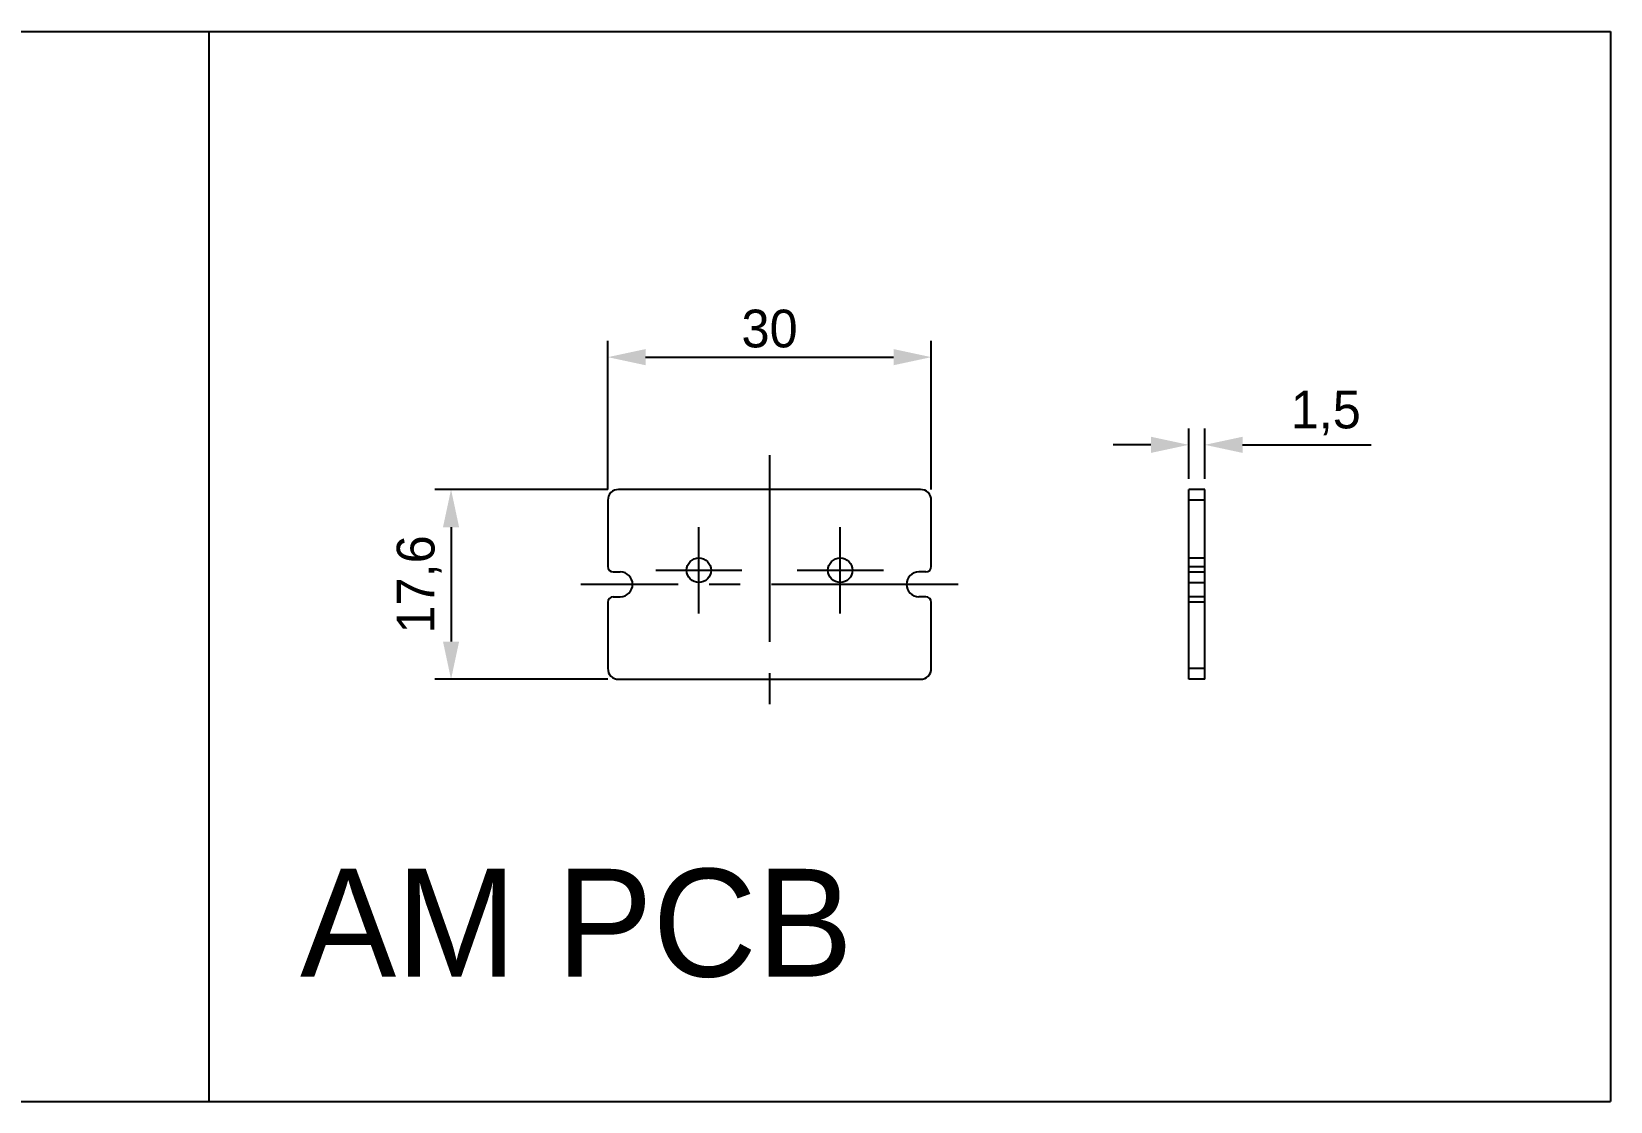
# Model space of a CAD drawing. Header units: millimetres. Extents: x 3775 to 4165, y 312 to 411.
# Drawn here: x 4018.5 to 4165, y 312.2 to 411.4 of the extents above; entities that cross this region are included whole.
import ezdxf

# ---------------------------------------------------------------- set-up
doc = ezdxf.new("R2010")
doc.units = ezdxf.units.MM
doc.header["$LTSCALE"] = 23.1
doc.header["$PDMODE"] = 3
doc.header["$PDSIZE"] = 8
doc.linetypes.add('CENTER2', pattern=[1.125, 0.75, -0.125, 0.125, -0.125])
doc.linetypes.add('HIDDEN', pattern=[0.2, 0.1, -0.1])
doc.layers.get('0').update_dxf_attribs({"linetype": 'CONTINUOUS'})
doc.layers.get('DEFPOINTS').update_dxf_attribs({"linetype": 'CONTINUOUS'})
doc.layers.add('02___PRT_ALL_AXES', color=7, linetype='CONTINUOUS')
doc.styles.get("Standard").update_dxf_attribs({"font": 'isonormlt-regular.ttf'})
doc.dimstyles.new('DIMSTYLE_1', dxfattribs={"dimtxt": 3.5, "dimasz": 3.5, "dimexe": 1.5, "dimexo": 1, "dimgap": 0.875, "dimtad": 1, "dimtxsty": 'STANDARD', "dimblk": '_FILLED', "dimblk1": '_FILLED', "dimblk2": '_FILLED', "dimcen": 0.09, "dimazin": 2, "dimtp": 0.01, "dimtm": 0.01, "dimtfac": 1, "dimtofl": 0, "dimtmove": 0, "dimatfit": 3, "dimldrblk": '_FILLED', "dimfxl": 1, "dimtolj": 1, "dimarcsym": 0})

# ---------------------------------------------------------------- blocks, each defined once
blk = doc.blocks.new('*U131')
at = {"color": 0, "linetype": 'CENTER2', "transparency": 16777216}
blk.add_line((17.5, 0), (-17.5, 0), dxfattribs=at)
blk = doc.blocks.new('*U132')
at = {"color": 0, "linetype": 'CENTER2', "transparency": 16777216}
blk.add_line((0, 16.71), (0, -6.57), dxfattribs=at)
blk = doc.blocks.new('*U133')
at = {"color": 0, "linetype": 'CENTER2', "transparency": 16777216}
for p, q in [((0, 0.1), (0, 4)), ((-4, 0), (-0.1, 0)), ((0.1, 0), (4, 0)), ((0, -4), (0, -0.1))]:
    blk.add_line(p, q, dxfattribs=at)
at = {"color": 0, "linetype": 'Continuous', "transparency": 16777216}
for p, q in [((-0.05, 0), (0.05, 0)), ((0, -0.05), (0, 0.05))]:
    blk.add_line(p, q, dxfattribs=at)
blk = doc.blocks.new('*U134')
at = {"color": 0, "linetype": 'CENTER2', "transparency": 16777216}
for p, q in [((0, 0.1), (0, 4)), ((-4, 0), (-0.1, 0)), ((0.1, 0), (4, 0)), ((0, -4), (0, -0.1))]:
    blk.add_line(p, q, dxfattribs=at)
at = {"color": 0, "linetype": 'Continuous', "transparency": 16777216}
for p, q in [((-0.05, 0), (0.05, 0)), ((0, -0.05), (0, 0.05))]:
    blk.add_line(p, q, dxfattribs=at)
blk = doc.blocks.new('_FILLED')
at = {"color": 0, "linetype": 'ByBlock'}
blk.add_solid([(0, 0), (-1, 0.214), (-1, -0.214)], dxfattribs=at)
blk = doc.blocks.new('*D136')
at = {"color": 0, "linetype": 'Continuous', "lineweight": -2, "transparency": 16777216}
for p, q in [((4071.99, 368.94), (4071.99, 382.71)), ((4101.99, 368.94), (4101.99, 382.71)), ((4075.49, 381.21), (4098.49, 381.21))]:
    blk.add_line(p, q, dxfattribs=at)
at = {"layer": 'DEFPOINTS', "color": 0, "linetype": 'Continuous', "transparency": 16777216}
for p in [(4101.99, 381.21), (4071.99, 367.94), (4101.99, 367.94)]:
    blk.add_point(p, dxfattribs=at)
at = {"color": 0, "linetype": 'Continuous', "lineweight": -2, "transparency": 16777216, "xscale": 3.5, "yscale": 3.5, "zscale": 3.5, "rotation": 180}
blk.add_blockref('_FILLED', (4071.99, 381.21), dxfattribs=at)
at = {"color": 0, "linetype": 'Continuous', "lineweight": -2, "transparency": 16777216, "xscale": 3.5, "yscale": 3.5, "zscale": 3.5}
blk.add_blockref('_FILLED', (4101.99, 381.21), dxfattribs=at)
at = {"color": 0, "linetype": 'Continuous', "transparency": 16777216, "insert": (4086.99, 383.84), "char_height": 3.5, "attachment_point": 5}
blk.add_mtext('\\A1;30', dxfattribs=at)
blk = doc.blocks.new('*D135')
at = {"color": 0, "linetype": 'Continuous', "lineweight": -2, "transparency": 16777216}
for p, q in [((4071.99, 368.94), (4055.95, 368.94)), ((4057.45, 365.44), (4057.45, 354.84)), ((4071.99, 351.34), (4055.95, 351.34))]:
    blk.add_line(p, q, dxfattribs=at)
at = {"layer": 'DEFPOINTS', "color": 0, "linetype": 'Continuous', "transparency": 16777216}
for p in [(4072.99, 368.94), (4057.45, 351.34), (4072.99, 351.34)]:
    blk.add_point(p, dxfattribs=at)
at = {"color": 0, "linetype": 'Continuous', "lineweight": -2, "transparency": 16777216, "xscale": 3.5, "yscale": 3.5, "zscale": 3.5}
for p, rotation in [((4057.45, 368.94), 90), ((4057.45, 351.34), 270)]:
    blk.add_blockref('_FILLED', p, dxfattribs=dict(at, rotation=rotation))
at = {"color": 0, "linetype": 'Continuous', "transparency": 16777216, "insert": (4054.49, 360.14), "char_height": 3.5, "attachment_point": 5, "rotation": 90}
blk.add_mtext('\\A1;17,6', dxfattribs=at)
blk = doc.blocks.new('*D137')
at = {"color": 0, "linetype": 'Continuous', "lineweight": -2, "transparency": 16777216}
for p, q in [((4125.86, 369.94), (4125.86, 374.58)), ((4127.36, 369.94), (4127.36, 374.58)), ((4122.36, 373.08), (4118.86, 373.08)), ((4130.86, 373.08), (4142.78, 373.08))]:
    blk.add_line(p, q, dxfattribs=at)
at = {"layer": 'DEFPOINTS', "color": 0, "linetype": 'Continuous', "transparency": 16777216}
for p in [(4127.36, 373.08), (4125.86, 368.94), (4127.36, 368.94)]:
    blk.add_point(p, dxfattribs=at)
at = {"color": 0, "linetype": 'Continuous', "lineweight": -2, "transparency": 16777216, "xscale": 3.5, "yscale": 3.5, "zscale": 3.5}
blk.add_blockref('_FILLED', (4125.86, 373.08), dxfattribs=at)
at = {"color": 0, "linetype": 'Continuous', "lineweight": -2, "transparency": 16777216, "xscale": 3.5, "yscale": 3.5, "zscale": 3.5, "rotation": 180}
blk.add_blockref('_FILLED', (4127.36, 373.08), dxfattribs=at)
at = {"color": 0, "linetype": 'Continuous', "transparency": 16777216, "insert": (4138.57, 376.03), "char_height": 3.5, "attachment_point": 5}
blk.add_mtext('\\A1;1,5', dxfattribs=at)

msp = doc.modelspace()

# ---------------------------------------------------------------- linework, layer by layer
for p, q in [((3775.011, 411.4), (4164.973, 411.4)), ((4034.985, 411.4), (4034.985, 312.196)), ((4164.973, 411.4), (4164.973, 312.196)), ((3775.565, 312.196), (4164.973, 312.196))]:
    msp.add_line(p, q)
at = {"color": 7, "linetype": 'Continuous'}
for p, q in [((4071.986, 367.942), (4071.986, 361.792)), ((4100.986, 368.942), (4072.986, 368.942)), ((4101.986, 361.792), (4101.986, 367.942)), ((4125.864, 351.342), (4125.864, 368.942)), ((4127.364, 368.942), (4125.864, 368.942)), ((4127.364, 367.942), (4125.864, 367.942)), ((4127.364, 351.342), (4127.364, 368.942)), ((4125.864, 361.792), (4127.364, 361.792)), ((4072.486, 361.292), (4073.136, 361.292)), ((4101.486, 361.292), (4100.836, 361.292)), ((4125.864, 361.292), (4127.364, 361.292)), ((4072.486, 358.992), (4073.136, 358.992)), ((4101.486, 358.992), (4100.836, 358.992)), ((4127.364, 358.992), (4125.864, 358.992)), ((4071.986, 358.492), (4071.986, 352.342)), ((4101.986, 352.342), (4101.986, 358.492)), ((4127.364, 358.492), (4125.864, 358.492)), ((4127.364, 352.342), (4125.864, 352.342)), ((4072.986, 351.342), (4100.986, 351.342)), ((4127.364, 351.342), (4125.864, 351.342))]:
    msp.add_line(p, q, dxfattribs=at)
for centre, radius, start, end in [((4072.986, 367.942), 1, 90, 180), ((4100.986, 367.942), 1, 0, 90), ((4072.486, 361.792), 0.5, 180, 270), ((4101.486, 361.792), 0.5, 270, 0), ((4073.136, 360.142), 1.15, 270, 90), ((4100.836, 360.142), 1.15, 90, 270), ((4072.486, 358.492), 0.5, 90, 180), ((4101.486, 358.492), 0.5, 0, 90), ((4072.986, 352.342), 1, 180, 270), ((4100.986, 352.342), 1, 270, 0)]:
    msp.add_arc(centre, radius, start, end, dxfattribs=at)
at = {"layer": '02___PRT_ALL_AXES', "color": 8, "linetype": 'HIDDEN'}
for p, q in [((4125.864, 360.317), (4125.864, 362.587)), ((4125.864, 362.587), (4127.364, 362.587)), ((4125.864, 360.317), (4127.364, 360.317))]:
    msp.add_line(p, q, dxfattribs=at)
at = {"layer": '02___PRT_ALL_AXES', "color": 7, "linetype": 'Continuous'}
for centre in [(4080.431, 361.452), (4093.541, 361.452)]:
    msp.add_circle(centre, 1.135, dxfattribs=at)

# ---------------------------------------------------------------- block references
at = {"color": 242, "linetype": 'CENTER2', "true_color": 0xcd2027}
for name, p in [('*U132', (4086.986, 355.417)), ('*U133', (4080.431, 361.452)), ('*U134', (4093.541, 361.452)), ('*U131', (4086.986, 360.142))]:
    msp.add_blockref(name, p, dxfattribs=at)

# ---------------------------------------------------------------- texts
at = {"color": 2, "insert": (4043.446, 333.766), "char_height": 10, "attachment_point": 1}
msp.add_mtext_dynamic_manual_height_columns('AM PCB', width=204.69239, gutter_width=1, heights=[69.999], dxfattribs=at)

# ---------------------------------------------------------------- dimensions: what is measured, and where the dimension line sits
at = {"color": 2, "linetype": 'Continuous'}
for base, p1, p2, picture, middle in [((4101.986, 381.211), (4071.986, 367.942), (4101.986, 367.942), '*D136', (4086.986, 383.836)), ((4127.364, 373.075), (4125.864, 368.942), (4127.364, 368.942), '*D137', (4138.572, 376.034))]:
    dim = msp.add_linear_dim(base=base, p1=p1, p2=p2, dimstyle='DIMSTYLE_1', dxfattribs=at)
    dim.commit()
    dim.dimension.update_dxf_attribs({"geometry": picture, "text_midpoint": middle})
dim = msp.add_linear_dim(base=(4057.449, 351.342), p1=(4072.986, 368.942), p2=(4072.986, 351.342), angle=90, dimstyle='DIMSTYLE_1', dxfattribs=at)
dim.commit()
dim.dimension.update_dxf_attribs({"geometry": '*D135', "text_midpoint": (4054.49, 360.142)})

doc.saveas('drawing.dxf')
